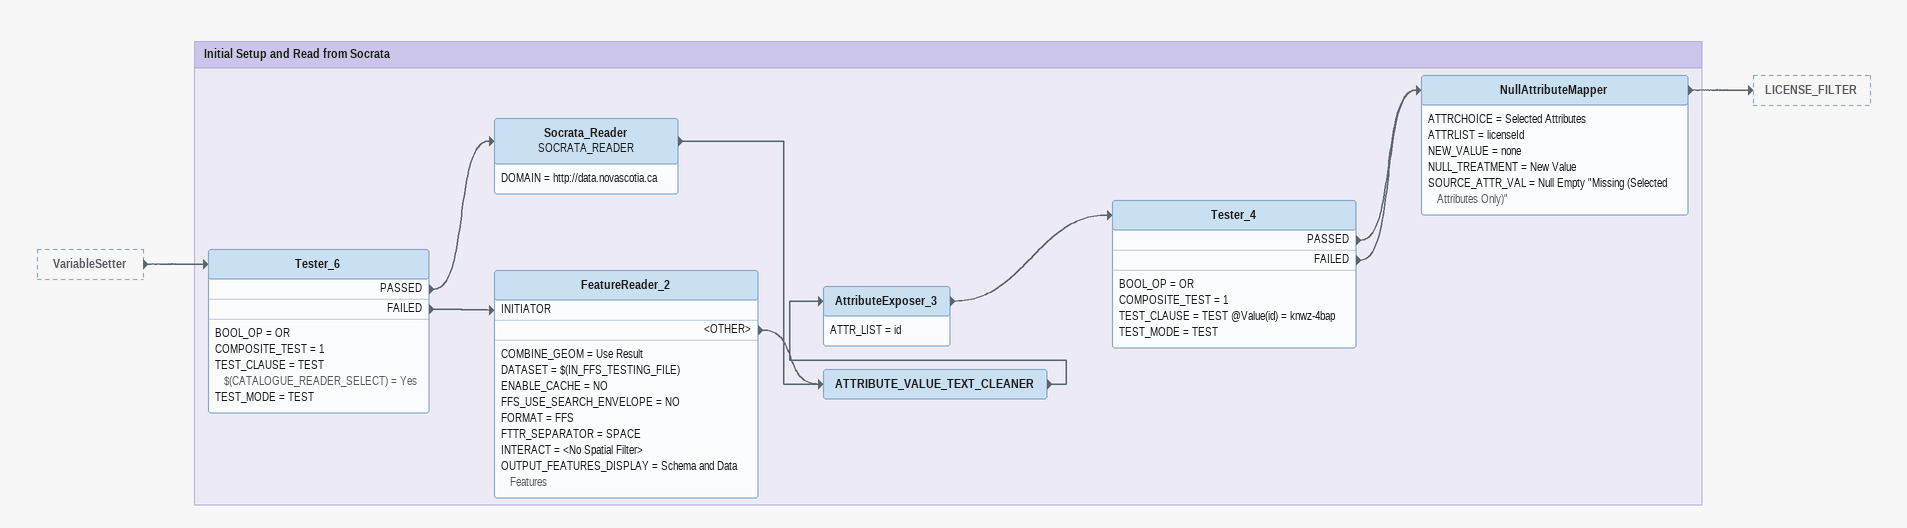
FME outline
VariableSetter [outside]
    -> Tester_6

Bookmark: Initial Setup and Read from Socrata
Tester_6
    BOOL_OP = OR
    COMPOSITE_TEST = 1
    TEST_CLAUSE = TEST $(CATALOGUE_READER_SELECT) = Yes
    TEST_MODE = TEST
    PASSED -> Socrata_Reader
    FAILED -> FeatureReader_2 [INITIATOR]
Socrata_Reader: SOCRATA_READER
    DOMAIN = http://data.novascotia.ca
    -> ATTRIBUTE_VALUE_TEXT_CLEANER
FeatureReader_2
    COMBINE_GEOM = Use Result
    DATASET = $(IN_FFS_TESTING_FILE)
    ENABLE_CACHE = NO
    FFS_USE_SEARCH_ENVELOPE = NO
    FORMAT = FFS
    FTTR_SEPARATOR = SPACE
    INTERACT = <No Spatial Filter>
    OUTPUT_FEATURES_DISPLAY = Schema and Data Features
    <OTHER> -> ATTRIBUTE_VALUE_TEXT_CLEANER
ATTRIBUTE_VALUE_TEXT_CLEANER
    -> AttributeExposer_3
AttributeExposer_3
    ATTR_LIST = id
    -> Tester_4
Tester_4
    BOOL_OP = OR
    COMPOSITE_TEST = 1
    TEST_CLAUSE = TEST @Value(id) = knwz-4bap
    TEST_MODE = TEST
    PASSED -> NullAttributeMapper
    FAILED -> NullAttributeMapper
NullAttributeMapper
    ATTRCHOICE = Selected Attributes
    ATTRLIST = licenseId
    NEW_VALUE = none
    NULL_TREATMENT = New Value
    SOURCE_ATTR_VAL = Null Empty "Missing (Selected Attributes Only)"
    -> LICENSE_FILTER
